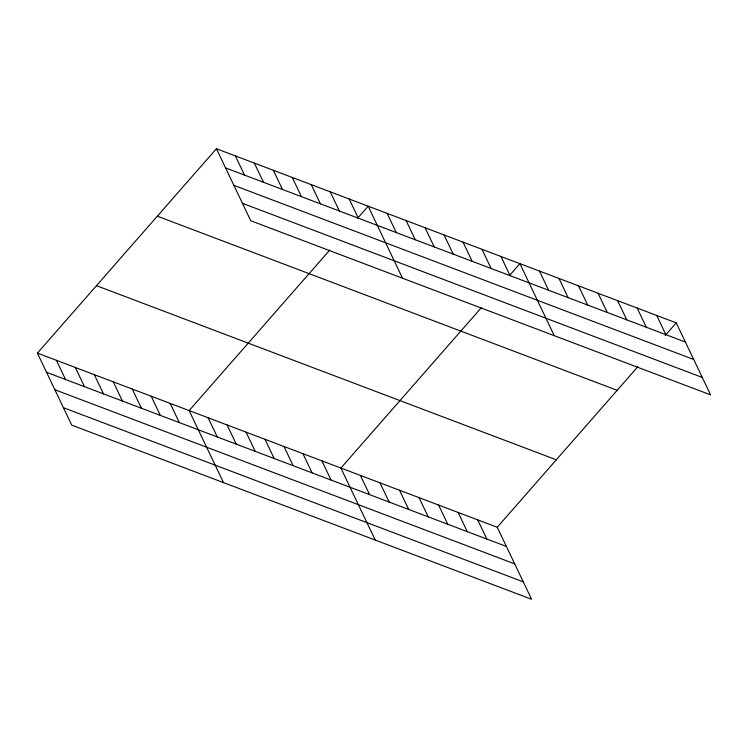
<?xml version="1.0" encoding="UTF-8"?>
<svg xmlns="http://www.w3.org/2000/svg" width="748" height="748" viewBox="0 0 748 748"><rect width="100%" height="100%" fill="white"/><g stroke="black" fill="none" stroke-linecap="round" stroke-linejoin="round"><path stroke-width="1.12" d="M37.4 353.121L497.242 527.256L531.585 599.27L71.752 425.135L37.4 353.121L216.415 148.73L676.248 322.865L710.6 394.879L250.758 220.744L216.415 148.73M329.765 250.038L189.151 410.587L223.493 482.6M357.825 217.995L368.156 206.196L402.508 278.209M481.506 307.503L340.892 468.052L375.244 540.065M509.566 275.46L519.907 263.661L554.259 335.674M497.242 527.256L637.857 366.707M665.178 335.515L676.248 322.865M225.559 167.917L685.402 342.051M233.881 185.345L693.714 359.489M242.446 203.306L702.288 377.45M157.342 216.181L617.175 390.316M96.473 285.671L556.316 459.805M46.554 372.308L506.387 546.442M54.866 389.736L514.708 563.88M63.43 407.697L523.273 581.841M656.707 315.46L665.86 334.646M637.165 308.064L646.319 327.25M617.624 300.659L626.768 319.845M598.082 293.263L607.226 312.449M578.531 285.858L587.685 305.044M558.99 278.462L568.143 297.648M539.448 271.056L548.602 290.243M500.936 256.471L510.089 275.657M481.964 249.29L491.118 268.476M463.003 242.109L472.156 261.295M444.031 234.928L453.185 254.114M425.06 227.738L434.214 246.924M406.099 220.557L415.243 239.743M387.127 213.376L396.281 232.563M349.194 199.005L358.339 218.192M330.223 191.825L339.377 211.011M477.692 519.86L486.845 539.046M311.252 184.644L320.406 203.83M458.15 512.455L467.304 531.641M292.281 177.463L301.435 196.649M438.609 505.059L447.762 524.245M273.319 170.273L282.473 189.459M419.067 497.654L428.221 516.84M254.348 163.092L263.502 182.278M399.526 490.258L408.67 509.444M235.377 155.911L244.531 175.097M379.984 482.853L389.128 502.039M360.433 475.448L369.587 494.634M321.921 460.871L331.074 480.057M302.959 453.681L312.112 472.867M283.988 446.5L293.141 465.686M265.016 439.319L274.17 458.505M246.055 432.138L255.199 451.325M227.083 424.948L236.237 444.134M208.112 417.767L217.266 436.954M170.179 403.406L179.333 422.592M151.208 396.216L160.362 415.402M132.237 389.035L141.391 408.221M113.275 381.854L122.429 401.04M94.304 374.673L103.458 393.859M75.333 367.483L84.487 386.669M56.371 360.302L65.515 379.488"/></g></svg>
